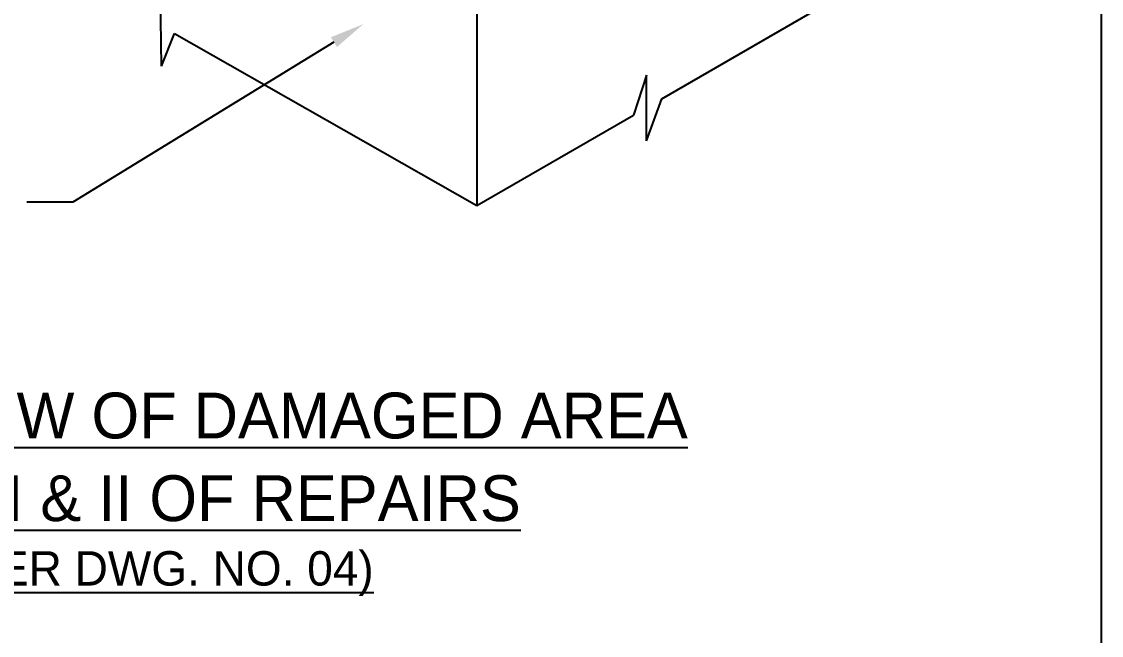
# Model space of a CAD drawing. Header units: millimetres. Extents: x -8855 to 105318, y -17958 to 67465.
# Drawn here: x 26477 to 32128, y 53598 to 56811 of the extents above; entities that cross this region are included whole.
import ezdxf

# ---------------------------------------------------------------- set-up
doc = ezdxf.new("R2010")
doc.units = ezdxf.units.MM
doc.header["$LTSCALE"] = 25
doc.layers.add('DIM', color=5, linetype='Continuous')
doc.layers.add('TEXT', color=2, linetype='Continuous')
doc.styles.add('ROMANS', font='stylu.ttf')

msp = doc.modelspace()

# ---------------------------------------------------------------- linework, layer by layer
for p, q in [((32127.86101, 39229.87558), (32127.86101, 67465.18411)), ((28859.00304, 57477.60477), (28859.00304, 55848.08046)), ((27208.81076, 56578.19054), (27201.7435, 57043.4907)), ((29826.87192, 56406.87981), (30637.16246, 56874.70127)), ((27208.81076, 56578.19054), (27277.1798, 56748.77559)), ((27277.1798, 56748.77559), (28859.00304, 55848.08046)), ((29748.08275, 56531.68784), (29678.55375, 56321.24828)), ((29748.08275, 56187.57705), (29748.08275, 56531.68784)), ((29748.08275, 56187.57705), (29826.87192, 56406.87981)), ((28859.00304, 55848.08046), (29678.55375, 56321.24828))]:
    msp.add_line(p, q)
at = {"layer": 'DIM'}
for p, q in [((28111.72645, 56703.77931), (26745.43509, 55866.14562)), ((26745.43509, 55866.14562), (26504.68292, 55866.14562))]:
    msp.add_line(p, q, dxfattribs=at)
msp.add_solid([(28096.04647, 56729.35544), (28127.40643, 56678.20319), (28265.1832, 56797.85921)], dxfattribs=at)

# ---------------------------------------------------------------- texts
at = {"layer": 'TEXT', "style": 'ROMANS'}
for s, height, p in [('%%UENLARGED VIEW OF DAMAGED AREA', 240, (24078.59161, 54629.35907)), ('%%UAFTER STAGE I & II OF REPAIRS', 240, (24078.59161, 54196.57054)), ('%%U(REFER DWG. NO. 04)', 180, (25792.14421, 53859.10389))]:
    msp.add_text(s, height=height, dxfattribs=at).set_placement(p)

doc.saveas('drawing.dxf')
